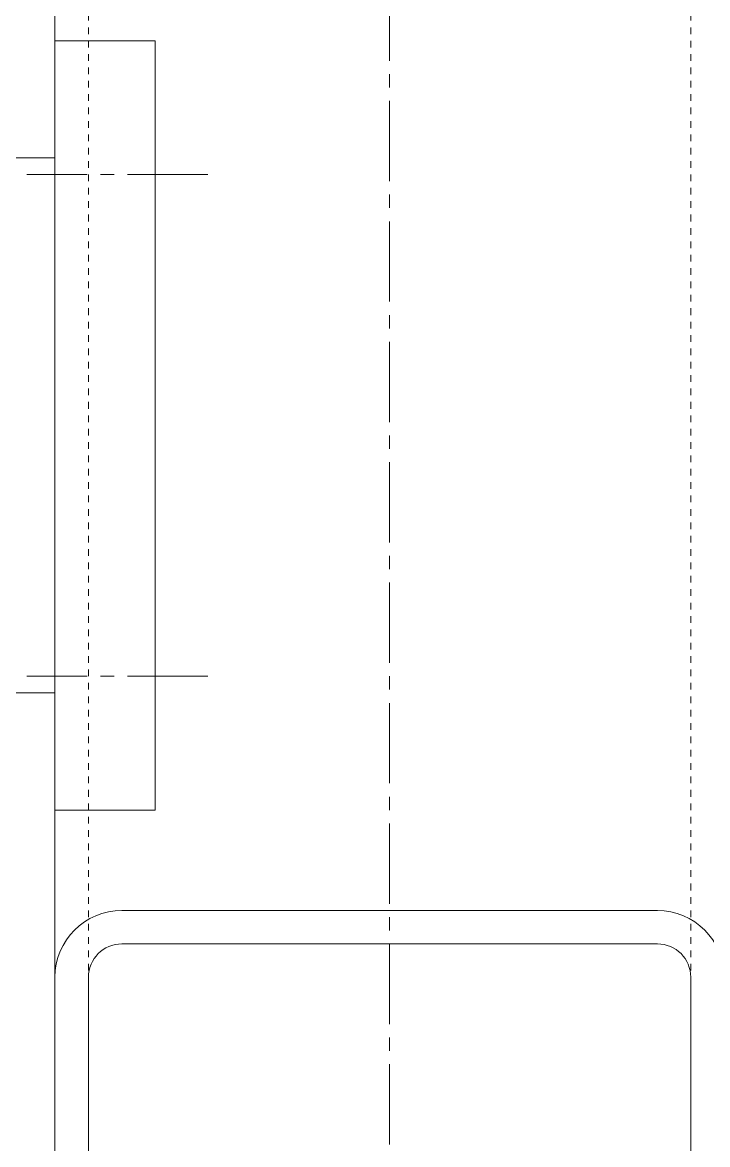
# Model space of a CAD drawing. Header units: millimetres. Extents: x -50460 to 50460, y -35640 to 35640.
# Drawn here: x -34999.6 to -34897.2, y 21231.9 to 21399.7 of the extents above; entities that cross this region are included whole.
import ezdxf

# ---------------------------------------------------------------- set-up
doc = ezdxf.new("R2010")
doc.units = ezdxf.units.MM
doc.linetypes.add('点画线', pattern=[18, 12, -2, 2, -2])
doc.linetypes.add('虚线', pattern=[2, 1, -1])
for name, color, linetype, lineweight in [('EB0', 7, 'Continuous', 15), ('中心线层', 1, '点画线', 18), ('尺寸线层', 4, 'Continuous', 18), ('粗实线层', 7, 'Continuous', 15), ('粗实线层_1', 7, 'Continuous', 15), ('虚线层', 100, '虚线', 18)]:
    doc.layers.add(name, color=color, linetype=linetype, lineweight=lineweight)

# ---------------------------------------------------------------- blocks, each defined once
blk = doc.blocks.new('*X883')
at = {"layer": '粗实线层'}
for p, q in [((-15, 0), (-15, 115)), ((0, 115), (-15, 115)), ((0, 0), (0, 115)), ((0, 0), (-15, 0))]:
    blk.add_line(p, q, dxfattribs=at)
blk = doc.blocks.new('*X884')
at = {"layer": '中心线层'}
for p, q in [((-51, -24.5), (-51, -55.5)), ((-35.5, -40), (-66.5, -40))]:
    blk.add_line(p, q, dxfattribs=at)
at = {"layer": '粗实线层'}
for p, q in [((-50, 0), (-75, -25)), ((0, 0), (-50, 0)), ((0, -80), (0, 0)), ((-75, -25), (-75, -55)), ((-75, -55), (-50, -80)), ((-50, -80), (0, -80))]:
    blk.add_line(p, q, dxfattribs=at)
blk.add_circle((-51, -40), 12.5, dxfattribs=at)
blk = doc.blocks.new('*X882')
at = {"layer": '粗实线层_1'}
for name, p in [('*X883', (0, 0)), ('*X884', (-15, 97.5))]:
    blk.add_blockref(name, p, dxfattribs=at)
blk = doc.blocks.new('*X881')
at = {"layer": '中心线层', "linetype": '点画线', "lineweight": 18}
for p, q in [((22.83, 37.5), (-4.2, 37.5)), ((22.83, -37.5), (-4.2, -37.5))]:
    blk.add_line(p, q, dxfattribs=at)
at = {"layer": '粗实线层_1'}
blk.add_blockref('*X882', (15, -57.5), dxfattribs=at)
blk = doc.blocks.new('*X887')
at = {"layer": 'EB0'}
for p, q in [((-40, 75), (40, 75)), ((-40, 70), (40, 70)), ((-50, -65), (-50, 65)), ((-45, -65), (-45, 65)), ((45, 65), (45, -65)), ((50, 65), (50, -65)), ((40, -70), (-40, -70)), ((50, -75), (-50, -75)), ((-50, -75), (-50, -85)), ((50, -85), (50, -75)), ((50, -85), (-50, -85))]:
    blk.add_line(p, q, dxfattribs=at)
for centre, radius, start, end in [((-40, 65), 10, 90, 180), ((40, 65), 10, 0, 90), ((-40, 65), 5, 90, 180), ((40, 65), 5, 0, 90), ((-40, -65), 10, 180, 270), ((-40, -65), 5, 180, 270), ((40, -65), 10, 270, 0), ((40, -65), 5, 270, 0)]:
    blk.add_arc(centre, radius, start, end, dxfattribs=at)
blk = doc.blocks.new('*X856')
at = {"layer": '中心线层', "linetype": '点画线', "lineweight": 18}
blk.add_line((-725, 583.22), (-725, -672.78), dxfattribs=at)
at = {"layer": '虚线层'}
blk.add_line((-680, 580.22), (-680, -669.78), dxfattribs=at)
at = {"layer": 'EB0'}
for name, p in [('*X881', (-775, -257.28)), ('*X887', (-725, -404.78))]:
    blk.add_blockref(name, p, dxfattribs=at)
at = {"layer": '粗实线层_1'}
blk.add_line((-775, 580.22), (-775, -669.78), dxfattribs=at)
at = {"layer": '虚线层'}
blk.add_line((-770, 580.22), (-770, -669.78), dxfattribs=at)
blk = doc.blocks.new('*X805')
at = {"layer": '尺寸线层'}
blk.add_blockref('*X856', (-1515, 819.78), dxfattribs=at)

msp = doc.modelspace()

# ---------------------------------------------------------------- block references
at = {"layer": '尺寸线层'}
msp.add_blockref('*X805', (-32704.742, 20776.945), dxfattribs=at)

doc.saveas('drawing.dxf')
